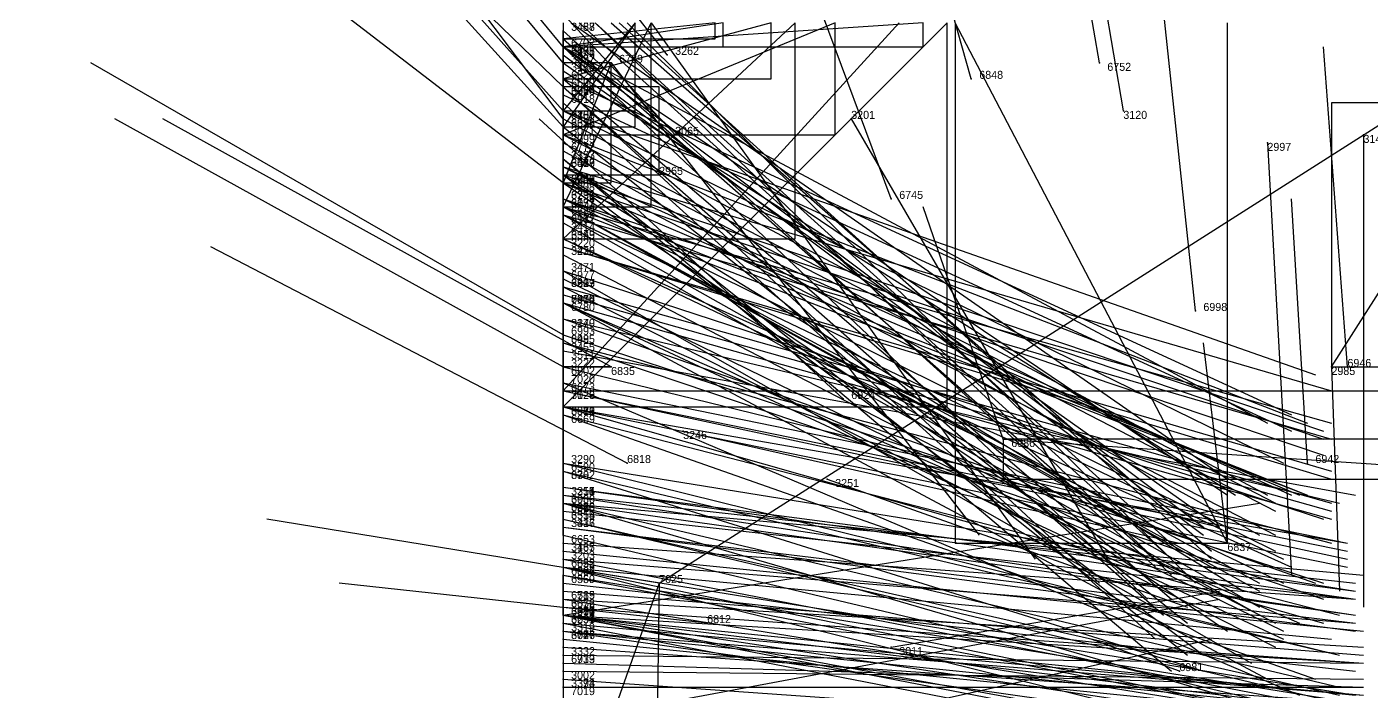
# Model space of a CAD drawing. Extents: x -0.07 to 1.1, y -0.07 to 1.1.
# Drawn here: x -0.067 to 0.101, y 0.9165 to 0.9995 of the extents above; entities that cross this region are included whole.
import ezdxf

# ---------------------------------------------------------------- set-up
doc = ezdxf.new("R2010")
doc.units = 0
for name, color, linetype in [('Clients', 3, 'CONTINUOUS'), ('Facilities', 3, 'CONTINUOUS'), ('Facilities_lines', 3, 'CONTINUOUS'), ('Min_max_boxes', 1, 'CONTINUOUS'), ('Normals', 1, 'CONTINUOUS'), ('Source_points', 5, 'CONTINUOUS'), ('Text', 3, 'CONTINUOUS')]:
    doc.layers.add(name, color=color, linetype=linetype)

msp = doc.modelspace()

# ---------------------------------------------------------------- linework, layer by layer
at = {"layer": 'Clients', "color": 5}
for p in [(0, 0.999, 0.412), (0, 0.998, 0.742), (0, 0.997, 0.174), (0, 0.997, 0.38), (0, 0.997, 0.53), (0, 0.997, 0.54), (0, 0.993, 0.614), (0, 0.991, 0.903), (0, 0.99, 0.771), (0, 0.989, 0.466), (0, 0.987, 0.435), (0, 0.986, 0.209), (0, 0.983, 0.522), (0, 0.983, 0.474), (0.012, 0.981), (0, 0.98, 0.534), (0, 0.98, 0.984), (0, 0.98, 0.86), (0, 0.975, 0.311), (0, 0.973, 0.366), (0, 0.967, 0.885), (0.006, 0.957, 1), (0, 0.954, 0.092), (0, 0.952, 0.853), (0, 0.942, 0.156), (0, 0.937, 0.487), (0, 0.936, 0.711), (0, 0.931, 0.668)]:
    msp.add_point(p, dxfattribs=at)
at = {"layer": 'Facilities', "color": 3}
for p in [(0, 0.997, 0.108), (0, 0.996, 0.232), (0.013, 0.996), (0, 0.995, 0.332), (0, 0.995, 0.399), (0.006, 0.995, 1), (0.067, 0.995, 1), (0, 0.994, 0.114), (0, 0.993, 0.865), (0.051, 0.993, 1), (0, 0.992, 0.015), (0, 0.992, 0.609), (0, 0.989, 0.2), (0, 0.989, 0.877), (0, 0.988, 0.23), (0, 0.988, 0.51), (0.036, 0.988), (0.07, 0.989), (0, 0.987, 0.33), (0, 0.986, 0.232), (0.014, 0.986), (0.1, 0.986), (0, 0.985, 0.825), (0.088, 0.985), (0, 0.984, 0.149), (0, 0.982, 0.204), (0, 0.982, 0.399), (0, 0.982, 0.368), (0, 0.981, 0.221), (0, 0.981, 0.052), (0, 0.981, 0.517), (0, 0.981, 0.866), (0, 0.98, 0.911), (0, 0.978, 0.112), (0, 0.978, 0.104), (0, 0.978, 0.855), (0.041, 0.978, 1), (0, 0.977, 0.028), (0, 0.977, 0.056), (0, 0.977, 0.585), (0, 0.977, 0.932), (0, 0.977, 0.868), (0, 0.976, 0.209), (0, 0.976, 0.526), (0, 0.976, 0.802), (0, 0.973, 0.699), (0, 0.972, 0.187), (0, 0.972, 0.192), (0, 0.971, 0.477), (0, 0.969, 0.501), (0, 0.969, 0.8), (0, 0.968, 0.755), (0, 0.967, 0.321), (0, 0.967, 0.843), (0, 0.966, 0.82), (0, 0.965, 0.504), (0, 0.965, 0.312), (0, 0.965, 0.743), (0, 0.965, 0.857), (0, 0.963, 0.158), (0, 0.963, 0.125), (0.079, 0.964, 1), (0, 0.961, 0.391), (0, 0.961, 0.997), (0, 0.96, 0.397), (0, 0.96, 0.825), (0, 0.959, 0.447), (0, 0.957, 0.011), (0, 0.957, 0.999), (0.096, 0.957), (0.098, 0.957, 1), (0, 0.955, 0.549), (0, 0.955, 0.857), (0, 0.954, 0.836), (0.035, 0.953, 1), (0, 0.952, 0.957), (0, 0.952, 0.779), (0, 0.951, 0.371), (0, 0.951, 0.691), (0.015, 0.949), (0.055, 0.948, 1), (0, 0.945, 0.241), (0, 0.945, 0.663), (0, 0.944, 0.486), (0, 0.944, 0.979), (0.008, 0.945, 1), (0.093, 0.945, 1), (0.033, 0.943), (0, 0.942, 0.204), (0, 0.941, 0.192), (0, 0.941, 0.287), (0, 0.94, 0.318), (0, 0.94, 0.415), (0, 0.94, 0.736), (0, 0.94, 0.851), (0, 0.939, 0.128), (0, 0.938, 0.345), (0, 0.938, 0.691), (0, 0.937, 0.461), (0, 0.935, 0.071), (0, 0.934, 0.407), (0.083, 0.935, 1), (0, 0.933, 0.053), (0, 0.933, 0.749), (0, 0.932, 0.532), (0, 0.932, 0.579), (0, 0.932, 0.7), (0, 0.932, 0.966), (0, 0.931, 0.745), (0, 0.93, 0.881), (0, 0.929, 0.887), (0.012, 0.93, 1), (0, 0.928, 0.66), (0, 0.928, 0.861), (0, 0.927, 0.16), (0, 0.926, 0.025), (0, 0.926, 0.343), (0, 0.926, 0.638), (0, 0.926, 0.689), (0, 0.926, 0.757), (0, 0.926, 0.706), (0, 0.926, 0.925), (0, 0.925, 0.241), (0, 0.925, 0.526), (0, 0.924, 0.306), (0, 0.924, 0.582), (0, 0.924, 0.882), (0.018, 0.925, 1), (0, 0.923, 0.229), (0, 0.922, 0.422), (0, 0.921, 0.861), (0.041, 0.922), (0, 0.92, 0.88), (0, 0.919, 0.115), (0.077, 0.919, 1), (0, 0.918, 0.311), (0, 0.917, 0.259)]:
    msp.add_point(p, dxfattribs=at)
at = {"layer": 'Facilities_lines', "color": 3}
for p, q in [((0.02, 1, 0.164), (0, 0.997, 0.174)), ((0.034, 1, 0.161), (0, 0.986, 0.209)), ((0, 0.977, 0.028), (0.011, 1, 0.003)), ((0.042, 1, 0.071), (0, 0.954, 0.092)), ((0.009, 1, 0.37), (0, 0.989, 0.466)), ((0.045, 1, 0.335), (0, 0.997, 0.38)), ((0.029, 1, 0.389), (0, 0.973, 0.366)), ((0.009, 1, 0.592), (0, 0.987, 0.435)), ((0.019, 1, 0.651), (0, 0.998, 0.742)), ((0.026, 1, 0.508), (0, 0.993, 0.614)), ((0.048, 1, 0.888), (0, 0.952, 0.853)), ((0.012, 0.93, 1), (0.122, 1, 0.994)), ((0.083, 0.935, 1), (0.049, 1, 0.954)), ((0, 0.982, 0.368), (0, 0.999, 0.412)), ((0, 0.971, 0.477), (0, 0.997, 0.53)), ((0, 0.955, 0.549), (0, 0.997, 0.54)), ((0.006, 0.995, 1), (0, 0.98, 0.984)), ((0, 0.992, 0.015), (0.012, 0.981)), ((0, 0.989, 0.877), (0, 0.991, 0.903)), ((0, 0.976, 0.802), (0, 0.99, 0.771)), ((0.096, 0.957), (0.117, 0.99)), ((0, 0.965, 0.504), (0, 0.983, 0.522)), ((0, 0.982, 0.368), (0, 0.983, 0.474)), ((0, 0.981, 0.866), (0, 0.98, 0.86)), ((0, 0.965, 0.504), (0, 0.98, 0.534)), ((0, 0.98, 0.911), (0, 0.967, 0.885)), ((0, 0.96, 0.397), (0, 0.975, 0.311)), ((0, 0.959, 0.447), (0, 0.937, 0.487)), ((0, 0.957, 0.999), (0.006, 0.957, 1)), ((0.055, 0.948, 1), (0.129, 0.943, 1)), ((0, 0.945, 0.241), (0, 0.942, 0.156)), ((0, 0.938, 0.691), (0, 0.936, 0.711)), ((0, 0.926, 0.757), (0, 0.931, 0.668)), ((0.012, 0.93, 1), (0, 0.896, 0.988)), ((0.012, 0.93, 1), (0.01, 0.802, 1))]:
    msp.add_line(p, q, dxfattribs=at)
at = {"layer": 'Min_max_boxes', "color": 1}
for p, q in [((0, 1, 0.163), (0, 0.997, 0.163)), ((0, 1, 0.174), (0, 0.997, 0.174)), ((0, 1, 0.161), (0, 0.986, 0.161)), ((0, 1, 0.209), (0, 0.986, 0.209)), ((0, 1, 0.003), (0, 0.977, 0.003)), ((0, 1, 0.028), (0, 0.977, 0.028)), ((0, 1, 0.047), (0, 0.954, 0.047)), ((0, 1, 0.092), (0, 0.954, 0.092)), ((0, 1, 0.37), (0, 0.989, 0.37)), ((0, 1, 0.466), (0, 0.989, 0.466)), ((0, 1, 0.335), (0, 0.997, 0.335)), ((0, 1, 0.38), (0, 0.997, 0.38)), ((0, 1, 0.366), (0, 0.973, 0.366)), ((0, 1, 0.389), (0, 0.973, 0.389)), ((0, 1, 0.435), (0, 0.987, 0.435)), ((0, 1, 0.592), (0, 0.987, 0.592)), ((0, 1, 0.651), (0, 0.998, 0.651)), ((0, 1, 0.742), (0, 0.998, 0.742)), ((0, 1, 0.508), (0, 0.993, 0.508)), ((0, 1, 0.614), (0, 0.993, 0.614)), ((0, 1, 0.853), (0, 0.952, 0.853)), ((0, 1, 0.888), (0, 0.952, 0.888)), ((0, 1, 0.988), (0, 0.802, 0.988)), ((0, 1, 1), (0, 0.802, 1)), ((0.009, 0.989, 0.37), (0.009, 1, 0.37)), ((0.009, 0.989, 0.466), (0.009, 1, 0.466)), ((0.009, 0.987, 0.435), (0.009, 1, 0.435)), ((0.009, 0.987, 0.592), (0.009, 1, 0.592)), ((0.011, 0.977, 0.003), (0.011, 1, 0.003)), ((0.011, 0.977, 0.028), (0.011, 1, 0.028)), ((0.019, 0.998, 0.651), (0.019, 1, 0.651)), ((0.019, 0.998, 0.742), (0.019, 1, 0.742)), ((0.02, 0.997, 0.163), (0.02, 1, 0.163)), ((0.02, 0.997, 0.174), (0.02, 1, 0.174)), ((0.026, 0.993, 0.508), (0.026, 1, 0.508)), ((0.026, 0.993, 0.614), (0.026, 1, 0.614)), ((0.029, 0.973, 0.366), (0.029, 1, 0.366)), ((0.029, 0.973, 0.389), (0.029, 1, 0.389)), ((0.034, 0.986, 0.161), (0.034, 1, 0.161)), ((0.034, 0.986, 0.209), (0.034, 1, 0.209)), ((0.045, 0.997, 0.335), (0.045, 1, 0.335)), ((0.045, 0.997, 0.38), (0.045, 1, 0.38)), ((0.048, 0.952, 0.853), (0.048, 1, 0.853)), ((0.048, 0.952, 0.888), (0.048, 1, 0.888)), ((0.049, 1, 0.954), (0.049, 0.935, 0.954)), ((0.049, 1, 1), (0.049, 0.935, 1)), ((0.083, 0.935, 0.954), (0.083, 1, 0.954)), ((0.083, 0.935, 1), (0.083, 1, 1)), ((0, 0.982, 0.368), (0, 0.999, 0.368)), ((0, 0.999, 0.368), (0, 0.999, 0.368)), ((0, 0.999, 0.368), (0, 0.982, 0.368)), ((0, 0.982, 0.474), (0, 0.999, 0.474)), ((0, 0.999, 0.474), (0, 0.999, 0.474)), ((0, 0.999, 0.474), (0, 0.982, 0.474)), ((0, 0.999, 0.368), (0, 0.999, 0.474)), ((0, 0.999, 0.368), (0, 0.999, 0.474)), ((0, 0.998, 0.651), (0.019, 0.998, 0.651)), ((0, 0.998, 0.742), (0.019, 0.998, 0.742)), ((0, 0.998, 0.651), (0, 0.998, 0.742)), ((0.019, 0.998, 0.651), (0.019, 0.998, 0.742)), ((0, 0.997, 0.163), (0.02, 0.997, 0.163)), ((0, 0.997, 0.174), (0.02, 0.997, 0.174)), ((0, 0.997, 0.163), (0, 0.997, 0.174)), ((0, 0.997, 0.335), (0.045, 0.997, 0.335)), ((0, 0.997, 0.38), (0.045, 0.997, 0.38)), ((0, 0.997, 0.335), (0, 0.997, 0.38)), ((0, 0.971, 0.477), (0, 0.997, 0.477)), ((0, 0.997, 0.477), (0, 0.997, 0.477)), ((0, 0.997, 0.477), (0, 0.971, 0.477)), ((0, 0.971, 0.53), (0, 0.997, 0.53)), ((0, 0.997, 0.53), (0, 0.997, 0.53)), ((0, 0.997, 0.53), (0, 0.971, 0.53)), ((0, 0.997, 0.477), (0, 0.997, 0.53)), ((0, 0.997, 0.477), (0, 0.997, 0.53)), ((0, 0.955, 0.54), (0, 0.997, 0.54)), ((0, 0.997, 0.54), (0, 0.997, 0.54)), ((0, 0.997, 0.54), (0, 0.955, 0.54)), ((0, 0.955, 0.549), (0, 0.997, 0.549)), ((0, 0.997, 0.549), (0, 0.997, 0.549)), ((0, 0.997, 0.549), (0, 0.955, 0.549)), ((0, 0.997, 0.54), (0, 0.997, 0.549)), ((0, 0.997, 0.54), (0, 0.997, 0.549)), ((0.02, 0.997, 0.163), (0.02, 0.997, 0.174)), ((0.045, 0.997, 0.335), (0.045, 0.997, 0.38)), ((0.006, 0.995, 0.984), (0, 0.995, 0.984)), ((0, 0.995, 0.984), (0, 0.98, 0.984)), ((0.006, 0.995, 1), (0, 0.995, 1)), ((0, 0.995, 1), (0, 0.98, 1)), ((0, 0.995, 0.984), (0, 0.995, 1)), ((0.006, 0.98, 0.984), (0.006, 0.995, 0.984)), ((0.006, 0.98, 1), (0.006, 0.995, 1)), ((0.006, 0.995, 0.984), (0.006, 0.995, 1)), ((0, 0.993, 0.508), (0.026, 0.993, 0.508)), ((0, 0.993, 0.614), (0.026, 0.993, 0.614)), ((0, 0.993, 0.508), (0, 0.993, 0.614)), ((0.026, 0.993, 0.508), (0.026, 0.993, 0.614)), ((0.012, 0.992), (0, 0.992)), ((0, 0.992), (0, 0.981)), ((0.012, 0.992, 0.015), (0, 0.992, 0.015)), ((0, 0.992, 0.015), (0, 0.981, 0.015)), ((0, 0.992), (0, 0.992, 0.015)), ((0, 0.989, 0.877), (0, 0.991, 0.877)), ((0, 0.991, 0.877), (0, 0.991, 0.877)), ((0, 0.991, 0.877), (0, 0.989, 0.877)), ((0, 0.989, 0.903), (0, 0.991, 0.903)), ((0, 0.991, 0.903), (0, 0.991, 0.903)), ((0, 0.991, 0.903), (0, 0.989, 0.903)), ((0, 0.991, 0.877), (0, 0.991, 0.903)), ((0, 0.991, 0.877), (0, 0.991, 0.903)), ((0.012, 0.981), (0.012, 0.992)), ((0.012, 0.981, 0.015), (0.012, 0.992, 0.015)), ((0.012, 0.992), (0.012, 0.992, 0.015)), ((0, 0.976, 0.771), (0, 0.99, 0.771)), ((0, 0.99, 0.771), (0, 0.99, 0.771)), ((0, 0.99, 0.771), (0, 0.976, 0.771)), ((0, 0.976, 0.802), (0, 0.99, 0.802)), ((0, 0.99, 0.802), (0, 0.99, 0.802)), ((0, 0.99, 0.802), (0, 0.976, 0.802)), ((0, 0.99, 0.771), (0, 0.99, 0.802)), ((0, 0.99, 0.771), (0, 0.99, 0.802)), ((0.117, 0.99), (0.096, 0.99)), ((0.096, 0.99), (0.096, 0.957)), ((0.117, 0.99), (0.096, 0.99)), ((0.096, 0.99), (0.096, 0.957)), ((0.096, 0.99), (0.096, 0.99)), ((0, 0.989, 0.37), (0.009, 0.989, 0.37)), ((0, 0.989, 0.466), (0.009, 0.989, 0.466)), ((0, 0.989, 0.37), (0, 0.989, 0.466)), ((0, 0.989, 0.877), (0, 0.989, 0.877)), ((0, 0.989, 0.903), (0, 0.989, 0.903)), ((0, 0.989, 0.877), (0, 0.989, 0.903)), ((0, 0.989, 0.877), (0, 0.989, 0.903)), ((0.009, 0.989, 0.37), (0.009, 0.989, 0.466)), ((0, 0.987, 0.435), (0.009, 0.987, 0.435)), ((0, 0.987, 0.592), (0.009, 0.987, 0.592)), ((0, 0.987, 0.435), (0, 0.987, 0.592)), ((0, 0.986, 0.161), (0.034, 0.986, 0.161)), ((0, 0.986, 0.209), (0.034, 0.986, 0.209)), ((0, 0.986, 0.161), (0, 0.986, 0.209)), ((0.009, 0.987, 0.435), (0.009, 0.987, 0.592)), ((0.034, 0.986, 0.161), (0.034, 0.986, 0.209)), ((0, 0.965, 0.504), (0, 0.983, 0.504)), ((0, 0.983, 0.504), (0, 0.983, 0.504)), ((0, 0.983, 0.504), (0, 0.965, 0.504)), ((0, 0.965, 0.534), (0, 0.983, 0.534)), ((0, 0.983, 0.534), (0, 0.983, 0.534)), ((0, 0.983, 0.534), (0, 0.965, 0.534)), ((0, 0.983, 0.504), (0, 0.983, 0.534)), ((0, 0.983, 0.504), (0, 0.983, 0.534)), ((0, 0.982, 0.368), (0, 0.982, 0.368)), ((0, 0.982, 0.474), (0, 0.982, 0.474)), ((0, 0.982, 0.368), (0, 0.982, 0.474)), ((0, 0.982, 0.368), (0, 0.982, 0.474)), ((0, 0.981), (0.012, 0.981)), ((0, 0.981, 0.015), (0.012, 0.981, 0.015)), ((0, 0.981), (0, 0.981, 0.015)), ((0, 0.98, 0.86), (0, 0.981, 0.86)), ((0, 0.981, 0.86), (0, 0.981, 0.86)), ((0, 0.981, 0.86), (0, 0.98, 0.86)), ((0, 0.98, 0.866), (0, 0.981, 0.866)), ((0, 0.981, 0.866), (0, 0.981, 0.866)), ((0, 0.981, 0.866), (0, 0.98, 0.866)), ((0, 0.981, 0.86), (0, 0.981, 0.866)), ((0, 0.981, 0.86), (0, 0.981, 0.866)), ((0.012, 0.981), (0.012, 0.981, 0.015)), ((0, 0.98, 0.984), (0.006, 0.98, 0.984)), ((0, 0.98, 1), (0.006, 0.98, 1)), ((0, 0.98, 0.984), (0, 0.98, 1)), ((0, 0.967, 0.885), (0, 0.98, 0.885)), ((0, 0.98, 0.885), (0, 0.98, 0.885)), ((0, 0.98, 0.885), (0, 0.967, 0.885)), ((0, 0.967, 0.911), (0, 0.98, 0.911)), ((0, 0.98, 0.911), (0, 0.98, 0.911)), ((0, 0.98, 0.911), (0, 0.967, 0.911)), ((0, 0.98, 0.885), (0, 0.98, 0.911)), ((0, 0.98, 0.885), (0, 0.98, 0.911)), ((0, 0.98, 0.86), (0, 0.98, 0.86)), ((0, 0.98, 0.866), (0, 0.98, 0.866)), ((0, 0.98, 0.86), (0, 0.98, 0.866)), ((0, 0.98, 0.86), (0, 0.98, 0.866)), ((0.006, 0.98, 0.984), (0.006, 0.98, 1)), ((0, 0.977, 0.003), (0.011, 0.977, 0.003)), ((0, 0.977, 0.028), (0.011, 0.977, 0.028)), ((0, 0.977, 0.003), (0, 0.977, 0.028)), ((0, 0.976, 0.771), (0, 0.976, 0.771)), ((0, 0.976, 0.802), (0, 0.976, 0.802)), ((0, 0.976, 0.771), (0, 0.976, 0.802)), ((0, 0.976, 0.771), (0, 0.976, 0.802)), ((0.011, 0.977, 0.003), (0.011, 0.977, 0.028)), ((0, 0.96, 0.311), (0, 0.975, 0.311)), ((0, 0.975, 0.311), (0, 0.975, 0.311)), ((0, 0.975, 0.311), (0, 0.96, 0.311)), ((0, 0.96, 0.397), (0, 0.975, 0.397)), ((0, 0.975, 0.397), (0, 0.975, 0.397)), ((0, 0.975, 0.397), (0, 0.96, 0.397)), ((0, 0.975, 0.311), (0, 0.975, 0.397)), ((0, 0.975, 0.311), (0, 0.975, 0.397)), ((0, 0.973, 0.366), (0.029, 0.973, 0.366)), ((0, 0.973, 0.389), (0.029, 0.973, 0.389)), ((0, 0.973, 0.366), (0, 0.973, 0.389)), ((0.029, 0.973, 0.366), (0.029, 0.973, 0.389)), ((0, 0.971, 0.477), (0, 0.971, 0.477)), ((0, 0.971, 0.53), (0, 0.971, 0.53)), ((0, 0.971, 0.477), (0, 0.971, 0.53)), ((0, 0.971, 0.477), (0, 0.971, 0.53)), ((0, 0.967, 0.885), (0, 0.967, 0.885)), ((0, 0.967, 0.911), (0, 0.967, 0.911)), ((0, 0.967, 0.885), (0, 0.967, 0.911)), ((0, 0.967, 0.885), (0, 0.967, 0.911)), ((0, 0.965, 0.504), (0, 0.965, 0.504)), ((0, 0.965, 0.534), (0, 0.965, 0.534)), ((0, 0.965, 0.504), (0, 0.965, 0.534)), ((0, 0.965, 0.504), (0, 0.965, 0.534)), ((0, 0.96, 0.311), (0, 0.96, 0.311)), ((0, 0.96, 0.397), (0, 0.96, 0.397)), ((0, 0.96, 0.311), (0, 0.96, 0.397)), ((0, 0.96, 0.311), (0, 0.96, 0.397)), ((0, 0.937, 0.447), (0, 0.959, 0.447)), ((0, 0.959, 0.447), (0, 0.959, 0.447)), ((0, 0.959, 0.447), (0, 0.937, 0.447)), ((0, 0.937, 0.487), (0, 0.959, 0.487)), ((0, 0.959, 0.487), (0, 0.959, 0.487)), ((0, 0.959, 0.487), (0, 0.937, 0.487)), ((0, 0.959, 0.447), (0, 0.959, 0.487)), ((0, 0.959, 0.447), (0, 0.959, 0.487)), ((0, 0.957, 0.999), (0.006, 0.957, 0.999)), ((0.006, 0.957, 0.999), (0, 0.957, 0.999)), ((0, 0.957, 0.999), (0, 0.957, 0.999)), ((0, 0.957, 1), (0.006, 0.957, 1)), ((0.006, 0.957, 1), (0, 0.957, 1)), ((0, 0.957, 1), (0, 0.957, 1)), ((0, 0.957, 0.999), (0, 0.957, 1)), ((0, 0.957, 0.999), (0, 0.957, 1)), ((0.006, 0.957, 0.999), (0.006, 0.957, 0.999)), ((0.006, 0.957, 1), (0.006, 0.957, 1)), ((0.006, 0.957, 0.999), (0.006, 0.957, 1)), ((0.006, 0.957, 0.999), (0.006, 0.957, 1)), ((0.096, 0.957), (0.117, 0.957)), ((0.096, 0.957), (0.117, 0.957)), ((0.096, 0.957), (0.096, 0.957)), ((0, 0.955, 0.54), (0, 0.955, 0.54)), ((0, 0.955, 0.549), (0, 0.955, 0.549)), ((0, 0.955, 0.54), (0, 0.955, 0.549)), ((0, 0.955, 0.54), (0, 0.955, 0.549)), ((0, 0.954, 0.047), (0.115, 0.954, 0.047)), ((0, 0.954, 0.092), (0.115, 0.954, 0.092)), ((0, 0.954, 0.047), (0, 0.954, 0.092)), ((0, 0.952, 0.853), (0.048, 0.952, 0.853)), ((0, 0.952, 0.888), (0.048, 0.952, 0.888)), ((0, 0.952, 0.853), (0, 0.952, 0.888)), ((0.048, 0.952, 0.853), (0.048, 0.952, 0.888)), ((0.129, 0.948, 1), (0.055, 0.948, 1)), ((0.055, 0.948, 1), (0.055, 0.943, 1)), ((0.129, 0.948, 1), (0.055, 0.948, 1)), ((0.055, 0.948, 1), (0.055, 0.943, 1)), ((0.055, 0.948, 1), (0.055, 0.948, 1)), ((0, 0.942, 0.156), (0, 0.945, 0.156)), ((0, 0.945, 0.156), (0, 0.945, 0.156)), ((0, 0.945, 0.156), (0, 0.942, 0.156)), ((0, 0.942, 0.241), (0, 0.945, 0.241)), ((0, 0.945, 0.241), (0, 0.945, 0.241)), ((0, 0.945, 0.241), (0, 0.942, 0.241)), ((0, 0.945, 0.156), (0, 0.945, 0.241)), ((0, 0.945, 0.156), (0, 0.945, 0.241)), ((0.055, 0.943, 1), (0.129, 0.943, 1)), ((0.055, 0.943, 1), (0.129, 0.943, 1)), ((0.055, 0.943, 1), (0.055, 0.943, 1)), ((0, 0.942, 0.156), (0, 0.942, 0.156)), ((0, 0.942, 0.241), (0, 0.942, 0.241)), ((0, 0.942, 0.156), (0, 0.942, 0.241)), ((0, 0.942, 0.156), (0, 0.942, 0.241)), ((0, 0.936, 0.691), (0, 0.938, 0.691)), ((0, 0.938, 0.691), (0, 0.938, 0.691)), ((0, 0.938, 0.691), (0, 0.936, 0.691)), ((0, 0.936, 0.711), (0, 0.938, 0.711)), ((0, 0.938, 0.711), (0, 0.938, 0.711)), ((0, 0.938, 0.711), (0, 0.936, 0.711)), ((0, 0.938, 0.691), (0, 0.938, 0.711)), ((0, 0.938, 0.691), (0, 0.938, 0.711)), ((0, 0.937, 0.447), (0, 0.937, 0.447)), ((0, 0.937, 0.487), (0, 0.937, 0.487)), ((0, 0.937, 0.447), (0, 0.937, 0.487)), ((0, 0.937, 0.447), (0, 0.937, 0.487)), ((0, 0.936, 0.691), (0, 0.936, 0.691)), ((0, 0.936, 0.711), (0, 0.936, 0.711)), ((0, 0.936, 0.691), (0, 0.936, 0.711)), ((0, 0.936, 0.691), (0, 0.936, 0.711)), ((0.049, 0.935, 0.954), (0.083, 0.935, 0.954)), ((0.049, 0.935, 1), (0.083, 0.935, 1)), ((0.049, 0.935, 0.954), (0.049, 0.935, 1)), ((0.083, 0.935, 0.954), (0.083, 0.935, 1)), ((0, 0.926, 0.668), (0, 0.931, 0.668)), ((0, 0.931, 0.668), (0, 0.931, 0.668)), ((0, 0.931, 0.668), (0, 0.926, 0.668)), ((0, 0.926, 0.757), (0, 0.931, 0.757)), ((0, 0.931, 0.757), (0, 0.931, 0.757)), ((0, 0.931, 0.757), (0, 0.926, 0.757)), ((0, 0.931, 0.668), (0, 0.931, 0.757)), ((0, 0.931, 0.668), (0, 0.931, 0.757)), ((0, 0.926, 0.668), (0, 0.926, 0.668)), ((0, 0.926, 0.757), (0, 0.926, 0.757)), ((0, 0.926, 0.668), (0, 0.926, 0.757)), ((0, 0.926, 0.668), (0, 0.926, 0.757))]:
    msp.add_line(p, q, dxfattribs=at)
at = {"layer": 'Normals', "color": 1}
for p, q in [((0, 0.997, 0.53), (-0.063, 1.074, 0.526)), ((0, 0.995, 0.332), (-0.063, 1.071, 0.322)), ((0, 0.988, 0.51), (-0.06, 1.068, 0.515)), ((0, 0.989, 0.466), (-0.066, 1.063, 0.467)), ((0, 0.987, 0.33), (-0.067, 1.061, 0.32)), ((0.013, 0.996), (-0.037, 1.06, -0.059)), ((0.051, 0.993, 1), (0.032, 1.06, 1.072)), ((0.067, 0.995, 1), (0.056, 1.06, 1.075)), ((0.07, 0.989), (0.058, 1.06, -0.069)), ((0, 0.992, 0.015), (-0.066, 1.056, -0.025)), ((0.014, 0.986), (-0.036, 1.04, -0.069)), ((0, 0.98, 0.984), (-0.065, 1.03, 1.041)), ((0.041, 0.978, 1), (0.022, 1.029, 1.084)), ((0.079, 0.964, 1), (0.074, 1.011, 1.088)), ((0.001, 1, 0.156), (0.083, 0.943, 0.166)), ((0.002, 1, 0.71), (0.076, 0.933, 0.712)), ((0.004, 1, 0.057), (0.077, 0.934, 0.074)), ((0.004, 1, 0.858), (0.076, 0.931, 0.863)), ((0.006, 1, 0.867), (0.081, 0.934, 0.868)), ((0.007, 1, 0.238), (0.081, 0.933, 0.237)), ((0.008, 1, 0.125), (0.079, 0.93, 0.134)), ((0.011, 1, 0.003), (0.059, 0.933, 0.06)), ((0, 0.999, 0.412), (0.074, 0.932, 0.411)), ((0, 0.998, 0.742), (0.075, 0.932, 0.746)), ((0, 0.997, 0.174), (0.088, 0.95, 0.176)), ((0, 0.997, 0.108), (0.083, 0.941, 0.117)), ((0, 0.997, 0.38), (0.08, 0.937, 0.386)), ((0, 0.997, 0.54), (0.073, 0.928, 0.544)), ((0, 0.996, 0.232), (0.08, 0.936, 0.228)), ((0.098, 0.957, 1), (0.095, 0.997, 1.092)), ((0, 0.961, 0.997), (-0.059, 0.995, 1.07)), ((0, 0.995, 0.399), (0.082, 0.937, 0.402)), ((0.006, 0.995, 1), (0.052, 0.936, 0.934)), ((0, 0.994, 0.114), (0.084, 0.941, 0.123)), ((0, 0.993, 0.614), (0.076, 0.928, 0.607)), ((0, 0.993, 0.865), (0.091, 0.951, 0.869)), ((0, 0.992, 0.609), (0.075, 0.926, 0.598)), ((0, 0.991, 0.903), (0.091, 0.949, 0.899)), ((0, 0.99, 0.771), (0.074, 0.923, 0.777)), ((0, 0.957, 0.999), (-0.056, 0.988, 1.076)), ((0.006, 0.957, 1), (-0.05, 0.988, 1.077)), ((0.035, 0.953, 1), (-0.003, 0.988, 1.086)), ((0, 0.989, 0.2), (0.09, 0.945, 0.195)), ((0, 0.989, 0.877), (0.094, 0.956, 0.868)), ((0, 0.988, 0.23), (0.088, 0.941, 0.226)), ((0.036, 0.988), (0.068, 0.933, 0.077)), ((0, 0.987, 0.435), (0.078, 0.925, 0.43)), ((0, 0.986, 0.209), (0.093, 0.95, 0.2)), ((0, 0.986, 0.232), (0.089, 0.94, 0.225)), ((0.1, 0.986), (0.1, 0.927, 0.081)), ((0, 0.985, 0.825), (0.089, 0.939, 0.831)), ((0.088, 0.985), (0.091, 0.931, 0.084)), ((0, 0.984, 0.149), (0.087, 0.936, 0.16)), ((0, 0.983, 0.474), (0.076, 0.919, 0.462)), ((0, 0.983, 0.522), (0.078, 0.921, 0.514)), ((0, 0.982, 0.204), (0.096, 0.954, 0.198)), ((0, 0.982, 0.399), (0.089, 0.936, 0.407)), ((0, 0.982, 0.368), (0.091, 0.941, 0.374)), ((0, 0.981, 0.221), (0.095, 0.949, 0.215)), ((0, 0.981, 0.052), (0.085, 0.929, 0.064)), ((0, 0.981, 0.517), (0.08, 0.921, 0.51)), ((0, 0.981, 0.866), (0.095, 0.949, 0.866)), ((0.012, 0.981), (0.067, 0.93, 0.066)), ((0, 0.98, 0.534), (0.083, 0.924, 0.538)), ((0, 0.98, 0.86), (0.095, 0.948, 0.86)), ((0, 0.98, 0.911), (0.092, 0.941, 0.907)), ((0, 0.978, 0.112), (0.093, 0.941, 0.113)), ((0, 0.978, 0.104), (0.089, 0.934, 0.11)), ((0, 0.978, 0.855), (0.095, 0.946, 0.856)), ((0.093, 0.945, 1), (0.091, 0.978, 1.094)), ((0, 0.977, 0.028), (0.081, 0.932, 0.065)), ((0, 0.977, 0.056), (0.087, 0.93, 0.07)), ((0, 0.977, 0.585), (0.087, 0.929, 0.581)), ((0, 0.977, 0.932), (0.093, 0.941, 0.921)), ((0, 0.977, 0.868), (0.096, 0.95, 0.863)), ((0, 0.976, 0.209), (0.096, 0.948, 0.201)), ((0, 0.976, 0.526), (0.087, 0.927, 0.517)), ((0, 0.976, 0.802), (0.09, 0.933, 0.81)), ((0.055, 0.948, 1), (0.045, 0.977, 1.095)), ((0, 0.975, 0.311), (0.087, 0.926, 0.311)), ((0, 0.973, 0.366), (0.091, 0.932, 0.37)), ((0, 0.973, 0.699), (0.09, 0.93, 0.702)), ((0.008, 0.945, 1), (-0.044, 0.972, 1.081)), ((0, 0.972, 0.187), (0.096, 0.944, 0.18)), ((0, 0.972, 0.192), (0.096, 0.943, 0.186)), ((0, 0.971, 0.477), (0.089, 0.925, 0.468)), ((0, 0.969, 0.501), (0.086, 0.92, 0.486)), ((0, 0.969, 0.8), (0.095, 0.938, 0.807)), ((0, 0.968, 0.755), (0.09, 0.924, 0.761)), ((0, 0.967, 0.321), (0.089, 0.922, 0.326)), ((0, 0.967, 0.843), (0.096, 0.94, 0.844)), ((0, 0.967, 0.885), (0.096, 0.94, 0.883)), ((0, 0.966, 0.82), (0.096, 0.939, 0.826)), ((0, 0.965, 0.504), (0.09, 0.923, 0.491)), ((0, 0.965, 0.312), (0.092, 0.925, 0.312)), ((0, 0.965, 0.743), (0.088, 0.918, 0.745)), ((0, 0.965, 0.857), (0.096, 0.938, 0.85)), ((0, 0.963, 0.158), (0.097, 0.94, 0.162)), ((0, 0.963, 0.125), (0.094, 0.93, 0.129)), ((0, 0.961, 0.391), (0.095, 0.93, 0.395)), ((0, 0.96, 0.397), (0.095, 0.928, 0.403)), ((0, 0.96, 0.825), (0.096, 0.935, 0.831)), ((0.083, 0.935, 1), (0.08, 0.96, 1.097)), ((0, 0.959, 0.447), (0.099, 0.941, 0.448)), ((0, 0.957, 0.011), (0.082, 0.937, 0.066)), ((0.096, 0.957), (0.097, 0.929, 0.096)), ((0, 0.955, 0.549), (0.092, 0.916, 0.554)), ((0, 0.955, 0.857), (0.098, 0.935, 0.852)), ((0, 0.954, 0.092), (0.098, 0.934, 0.089)), ((0, 0.954, 0.836), (0.098, 0.933, 0.837)), ((0, 0.952, 0.957), (0.095, 0.925, 0.943)), ((0, 0.952, 0.853), (0.098, 0.935, 0.848)), ((0, 0.952, 0.779), (0.098, 0.932, 0.78)), ((0, 0.951, 0.371), (0.094, 0.918, 0.373)), ((0, 0.951, 0.691), (0.097, 0.926, 0.693)), ((0.015, 0.949), (0.077, 0.935, 0.077)), ((0, 0.945, 0.241), (0.099, 0.929, 0.238)), ((0, 0.945, 0.663), (0.097, 0.921, 0.663)), ((0, 0.944, 0.486), (0.097, 0.921, 0.482)), ((0, 0.944, 0.979), (0.08, 0.919, 0.925)), ((0.033, 0.943), (0.078, 0.927, 0.088)), ((0, 0.942, 0.156), (0.099, 0.928, 0.155)), ((0, 0.942, 0.204), (0.099, 0.929, 0.203)), ((0, 0.941, 0.192), (0.099, 0.93, 0.195)), ((0, 0.941, 0.287), (0.099, 0.926, 0.289)), ((0, 0.926, 0.025), (0.087, 0.94, 0.073)), ((0, 0.94, 0.318), (0.096, 0.912, 0.326)), ((0, 0.94, 0.415), (0.099, 0.926, 0.417)), ((0, 0.94, 0.736), (0.097, 0.917, 0.738)), ((0, 0.94, 0.851), (0.1, 0.931, 0.85)), ((0, 0.939, 0.128), (0.099, 0.928, 0.128)), ((0.012, 0.93, 1), (-0.037, 0.938, 1.087)), ((0, 0.938, 0.345), (0.097, 0.916, 0.349)), ((0, 0.938, 0.691), (0.097, 0.915, 0.692)), ((0, 0.937, 0.461), (0.099, 0.925, 0.462)), ((0, 0.937, 0.487), (0.099, 0.924, 0.485)), ((0, 0.936, 0.711), (0.097, 0.913, 0.714)), ((0, 0.935, 0.071), (0.099, 0.928, 0.078)), ((0, 0.934, 0.407), (0.1, 0.924, 0.41)), ((0, 0.933, 0.053), (0.099, 0.925, 0.06)), ((0, 0.933, 0.749), (0.098, 0.914, 0.749)), ((0, 0.932, 0.532), (0.097, 0.908, 0.525)), ((0, 0.932, 0.579), (0.099, 0.916, 0.574)), ((0, 0.932, 0.7), (0.098, 0.912, 0.705)), ((0, 0.932, 0.966), (0.096, 0.923, 0.94)), ((0, 0.931, 0.668), (0.099, 0.915, 0.669)), ((0, 0.931, 0.745), (0.098, 0.912, 0.744)), ((0.018, 0.925, 1), (-0.028, 0.93, 1.089)), ((0, 0.93, 0.881), (0.099, 0.919, 0.878)), ((0, 0.929, 0.887), (0.1, 0.921, 0.884)), ((0.041, 0.922), (0.082, 0.929, 0.091)), ((0, 0.928, 0.66), (0.099, 0.912, 0.662)), ((0, 0.928, 0.861), (0.1, 0.922, 0.861)), ((0.007, 0.914), (0.082, 0.928, 0.064)), ((0, 0.927, 0.16), (0.1, 0.92, 0.161)), ((0, 0.926, 0.343), (0.099, 0.916, 0.344)), ((0, 0.926, 0.638), (0.098, 0.908, 0.639)), ((0, 0.926, 0.689), (0.098, 0.907, 0.694)), ((0, 0.926, 0.757), (0.099, 0.914, 0.756)), ((0, 0.926, 0.706), (0.099, 0.911, 0.709)), ((0, 0.926, 0.925), (0.1, 0.92, 0.92)), ((0, 0.925, 0.241), (0.1, 0.916, 0.239)), ((0, 0.925, 0.526), (0.098, 0.906, 0.524)), ((0, 0.924, 0.306), (0.099, 0.914, 0.307)), ((0, 0.924, 0.582), (0.099, 0.91, 0.579)), ((0, 0.924, 0.882), (0.1, 0.916, 0.879)), ((0, 0.923, 0.229), (0.1, 0.913, 0.226)), ((0, 0.905, 0.006), (0.081, 0.923, 0.062)), ((0.077, 0.919, 1), (0.066, 0.923, 1.099)), ((0, 0.922, 0.422), (0.1, 0.915, 0.422)), ((0, 0.921, 0.861), (0.1, 0.92, 0.861)), ((0, 0.92, 0.88), (0.1, 0.917, 0.879)), ((0, 0.919, 0.115), (0.1, 0.918, 0.114)), ((0, 0.918, 0.311), (0.1, 0.911, 0.313)), ((0, 0.917, 0.259), (0.1, 0.917, 0.259))]:
    msp.add_line(p, q, dxfattribs=at)
at = {"layer": 'Source_points', "color": 5}
for p in [(0, 0.999, 0.412), (0, 0.998, 0.742), (0, 0.997, 0.174), (0, 0.997, 0.108), (0, 0.997, 0.38), (0, 0.997, 0.53), (0, 0.997, 0.54), (0, 0.996, 0.232), (0.013, 0.996), (0, 0.995, 0.332), (0, 0.995, 0.399), (0.006, 0.995, 1), (0.067, 0.995, 1), (0, 0.994, 0.114), (0, 0.993, 0.614), (0, 0.993, 0.865), (0.051, 0.993, 1), (0, 0.992, 0.015), (0, 0.992, 0.609), (0, 0.991, 0.903), (0, 0.99, 0.771), (0, 0.989, 0.2), (0, 0.989, 0.466), (0, 0.989, 0.877), (0, 0.988, 0.23), (0, 0.988, 0.51), (0.036, 0.988), (0.07, 0.989), (0, 0.987, 0.33), (0, 0.987, 0.435), (0, 0.986, 0.209), (0, 0.986, 0.232), (0.014, 0.986), (0.1, 0.986), (0, 0.985, 0.825), (0.088, 0.985), (0, 0.984, 0.149), (0, 0.983, 0.474), (0, 0.983, 0.522), (0, 0.982, 0.204), (0, 0.982, 0.399), (0, 0.982, 0.368), (0, 0.981, 0.221), (0, 0.981, 0.052), (0, 0.981, 0.517), (0, 0.981, 0.866), (0.012, 0.981), (0, 0.98, 0.534), (0, 0.98, 0.86), (0, 0.98, 0.911), (0, 0.98, 0.984), (0, 0.978, 0.112), (0, 0.978, 0.104), (0, 0.978, 0.855), (0.041, 0.978, 1), (0, 0.977, 0.028), (0, 0.977, 0.056), (0, 0.977, 0.585), (0, 0.977, 0.932), (0, 0.977, 0.868), (0, 0.976, 0.209), (0, 0.976, 0.526), (0, 0.976, 0.802), (0, 0.975, 0.311), (0, 0.973, 0.366), (0, 0.973, 0.699), (0, 0.972, 0.187), (0, 0.972, 0.192), (0, 0.971, 0.477), (0, 0.969, 0.501), (0, 0.969, 0.8), (0, 0.968, 0.755), (0, 0.967, 0.321), (0, 0.967, 0.843), (0, 0.967, 0.885), (0, 0.966, 0.82), (0, 0.965, 0.504), (0, 0.965, 0.312), (0, 0.965, 0.743), (0, 0.965, 0.857), (0, 0.963, 0.158), (0, 0.963, 0.125), (0.079, 0.964, 1), (0, 0.961, 0.391), (0, 0.961, 0.997), (0, 0.96, 0.397), (0, 0.96, 0.825), (0, 0.959, 0.447), (0, 0.957, 0.011), (0, 0.957, 0.999), (0.006, 0.957, 1), (0.096, 0.957), (0.098, 0.957, 1), (0, 0.955, 0.549), (0, 0.955, 0.857), (0, 0.954, 0.092), (0, 0.954, 0.836), (0.035, 0.953, 1), (0, 0.952, 0.957), (0, 0.952, 0.853), (0, 0.952, 0.779), (0, 0.951, 0.371), (0, 0.951, 0.691), (0.015, 0.949), (0.055, 0.948, 1), (0, 0.945, 0.241), (0, 0.945, 0.663), (0, 0.944, 0.486), (0, 0.944, 0.979), (0.008, 0.945, 1), (0.093, 0.945, 1), (0.033, 0.943), (0, 0.942, 0.156), (0, 0.942, 0.204), (0, 0.941, 0.192), (0, 0.941, 0.287), (0, 0.94, 0.318), (0, 0.94, 0.415), (0, 0.94, 0.736), (0, 0.94, 0.851), (0, 0.939, 0.128), (0, 0.938, 0.345), (0, 0.938, 0.691), (0, 0.937, 0.461), (0, 0.937, 0.487), (0, 0.936, 0.711), (0, 0.935, 0.071), (0, 0.934, 0.407), (0.083, 0.935, 1), (0, 0.933, 0.053), (0, 0.933, 0.749), (0, 0.932, 0.532), (0, 0.932, 0.579), (0, 0.932, 0.7), (0, 0.932, 0.966), (0, 0.931, 0.668), (0, 0.931, 0.745), (0, 0.93, 0.881), (0, 0.929, 0.887), (0.012, 0.93, 1), (0, 0.928, 0.66), (0, 0.928, 0.861), (0, 0.927, 0.16), (0, 0.926, 0.025), (0, 0.926, 0.343), (0, 0.926, 0.638), (0, 0.926, 0.689), (0, 0.926, 0.757), (0, 0.926, 0.706), (0, 0.926, 0.925), (0, 0.925, 0.241), (0, 0.925, 0.526), (0, 0.924, 0.306), (0, 0.924, 0.582), (0, 0.924, 0.882), (0.018, 0.925, 1), (0, 0.923, 0.229), (0, 0.922, 0.422), (0, 0.921, 0.861), (0.041, 0.922), (0, 0.92, 0.88), (0, 0.919, 0.115), (0.077, 0.919, 1), (0, 0.918, 0.311), (0, 0.917, 0.259)]:
    msp.add_point(p, dxfattribs=at)

# ---------------------------------------------------------------- texts
at = {"layer": 'Text', "color": 3}
for s, p in [('3457', (0.001, 0.999, 0.307)), ('3488', (0.001, 0.999, 0.412)), ('6702', (0.001, 0.997, 0.742)), ('3181', (0.001, 0.996, 0.174)), ('3258', (0.001, 0.996, 0.108)), ('3473', (0.001, 0.996, 0.38)), ('3092', (0.001, 0.995, 0.232)), ('3477', (0.001, 0.995, 0.399)), ('6555', (0.001, 0.996, 0.53)), ('6705', (0.001, 0.996, 0.54)), ('6789', (0.007, 0.995, 1)), ('3262', (0.014, 0.996)), ('3183', (0.001, 0.994, 0.114)), ('3474', (0.001, 0.994, 0.332)), ('6752', (0.068, 0.994, 1)), ('6829', (0.001, 0.993, 0.865)), ('6690', (0.001, 0.992, 0.614)), ('6848', (0.052, 0.993, 1)), ('3020', (0.001, 0.991, 0.015)), ('6666', (0.001, 0.991, 0.609)), ('6974', (0.001, 0.991, 0.903)), ('6918', (0.001, 0.99, 0.771)), ('3107', (0.001, 0.988, 0.2)), ('3289', (0.001, 0.988, 0.23)), ('3458', (0.001, 0.988, 0.466)), ('3325', (0.001, 0.987, 0.33)), ('3338', (0.001, 0.987, 0.435)), ('6736', (0.001, 0.988, 0.877)), ('6616', (0.001, 0.987, 0.51)), ('3201', (0.036, 0.988)), ('3120', (0.07, 0.988)), ('3071', (0.001, 0.986, 0.209)), ('3099', (0.001, 0.985, 0.232)), ('3065', (0.014, 0.986)), ('3142', (0.1, 0.985)), ('6772', (0.001, 0.984, 0.825)), ('2997', (0.088, 0.984)), ('3153', (0.001, 0.983, 0.149)), ('3377', (0.001, 0.983, 0.474)), ('3079', (0.001, 0.982, 0.204)), ('3469', (0.001, 0.982, 0.399)), ('3517', (0.001, 0.982, 0.368)), ('6536', (0.001, 0.982, 0.522)), ('3043', (0.001, 0.98, 0.052)), ('2962', (0.001, 0.98, 0.221)), ('6665', (0.001, 0.98, 0.517)), ('6700', (0.001, 0.98, 0.534)), ('6751', (0.001, 0.98, 0.86)), ('6955', (0.001, 0.98, 0.866)), ('2965', (0.012, 0.981)), ('6908', (0.001, 0.979, 0.911)), ('6933', (0.001, 0.979, 0.984)), ('3232', (0.001, 0.978, 0.112)), ('3291', (0.001, 0.978, 0.104)), ('3077', (0.001, 0.977, 0.028)), ('3151', (0.001, 0.977, 0.056)), ('6738', (0.001, 0.978, 0.855)), ('6633', (0.001, 0.977, 0.585)), ('6745', (0.042, 0.978, 1)), ('3132', (0.001, 0.975, 0.209)), ('6680', (0.001, 0.976, 0.526)), ('6773', (0.001, 0.976, 0.932)), ('6783', (0.001, 0.976, 0.868)), ('6941', (0.001, 0.975, 0.802)), ('3414', (0.001, 0.974, 0.311)), ('3365', (0.001, 0.973, 0.366)), ('3220', (0.001, 0.972, 0.187)), ('6549', (0.001, 0.973, 0.699)), ('3225', (0.001, 0.971, 0.192)), ('3430', (0.001, 0.971, 0.477)), ('3471', (0.001, 0.969, 0.501)), ('3299', (0.001, 0.967, 0.321)), ('6977', (0.001, 0.968, 0.8)), ('6519', (0.001, 0.967, 0.755)), ('6807', (0.001, 0.967, 0.843)), ('6923', (0.001, 0.967, 0.885)), ('3476', (0.001, 0.965, 0.504)), ('3510', (0.001, 0.965, 0.312)), ('6675', (0.001, 0.965, 0.743)), ('7004', (0.001, 0.965, 0.82)), ('6780', (0.001, 0.964, 0.857)), ('6998', (0.08, 0.964, 1)), ('3179', (0.001, 0.962, 0.158)), ('3240', (0.001, 0.962, 0.125)), ('3495', (0.001, 0.96, 0.391)), ('6993', (0.001, 0.961, 0.997)), ('6985', (0.001, 0.96, 0.825)), ('3455', (0.001, 0.959, 0.397)), ('3511', (0.001, 0.958, 0.447)), ('3222', (0.001, 0.957, 0.011)), ('6946', (0.098, 0.957, 1)), ('6802', (0.001, 0.956, 0.999)), ('7020', (0.001, 0.955, 0.857)), ('6835', (0.006, 0.956, 1)), ('2985', (0.096, 0.956)), ('3126', (0.001, 0.953, 0.092)), ('6673', (0.001, 0.954, 0.549)), ('7029', (0.001, 0.953, 0.836)), ('6924', (0.036, 0.953, 1)), ('3311', (0.001, 0.951, 0.371)), ('6878', (0.001, 0.951, 0.957)), ('6883', (0.001, 0.951, 0.853)), ('6989', (0.001, 0.951, 0.779)), ('6669', (0.001, 0.95, 0.691)), ('3246', (0.015, 0.948)), ('6986', (0.056, 0.947, 1)), ('3290', (0.001, 0.945, 0.241)), ('6818', (0.008, 0.945, 1)), ('6942', (0.094, 0.945, 1)), ('3302', (0.001, 0.943, 0.486)), ('6590', (0.001, 0.944, 0.663)), ('6782', (0.001, 0.943, 0.979)), ('3251', (0.034, 0.942)), ('3214', (0.001, 0.941, 0.156)), ('3215', (0.001, 0.941, 0.204)), ('3351', (0.001, 0.941, 0.287)), ('3066', (0.001, 0.94, 0.192)), ('6930', (0.001, 0.94, 0.851)), ('3270', (0.001, 0.939, 0.128)), ('3296', (0.001, 0.939, 0.318)), ('3355', (0.001, 0.939, 0.415)), ('3318', (0.001, 0.938, 0.345)), ('6618', (0.001, 0.939, 0.736)), ('6554', (0.001, 0.938, 0.691)), ('3316', (0.001, 0.937, 0.461)), ('3437', (0.001, 0.937, 0.487)), ('6653', (0.001, 0.935, 0.711)), ('3167', (0.001, 0.934, 0.071)), ('3485', (0.001, 0.934, 0.407)), ('3203', (0.001, 0.933, 0.053)), ('6837', (0.083, 0.934, 1)), ('6625', (0.001, 0.932, 0.7)), ('6655', (0.001, 0.932, 0.749)), ('6852', (0.001, 0.932, 0.966)), ('6567', (0.001, 0.931, 0.532)), ('6606', (0.001, 0.931, 0.579)), ('6684', (0.001, 0.931, 0.745)), ('6550', (0.001, 0.93, 0.668)), ('6969', (0.001, 0.93, 0.881)), ('7025', (0.012, 0.93, 1)), ('6585', (0.001, 0.928, 0.66)), ('6719', (0.001, 0.928, 0.887)), ('3056', (0.001, 0.927, 0.16)), ('6872', (0.001, 0.927, 0.861)), ('3096', (0.001, 0.926, 0.025)), ('3395', (0.001, 0.926, 0.343)), ('3237', (0.001, 0.925, 0.241)), ('6577', (0.001, 0.926, 0.638)), ('6651', (0.001, 0.926, 0.706)), ('6914', (0.001, 0.926, 0.925)), ('6591', (0.001, 0.925, 0.689)), ('6597', (0.001, 0.925, 0.757)), ('6634', (0.001, 0.925, 0.526)), ('6812', (0.018, 0.925, 1)), ('3319', (0.001, 0.924, 0.306)), ('3026', (0.001, 0.923, 0.229)), ('6677', (0.001, 0.923, 0.582)), ('6746', (0.001, 0.923, 0.882)), ('3332', (0.001, 0.921, 0.422)), ('6733', (0.001, 0.92, 0.861)), ('6919', (0.001, 0.92, 0.88)), ('3011', (0.042, 0.921)), ('3002', (0.001, 0.918, 0.115)), ('6981', (0.077, 0.919, 1)), ('3374', (0.001, 0.917, 0.259)), ('3393', (0.001, 0.917, 0.311)), ('7019', (0.001, 0.916, 0.87))]:
    msp.add_text(s, height=0.001, dxfattribs=at).set_placement(p)

doc.saveas('drawing.dxf')
